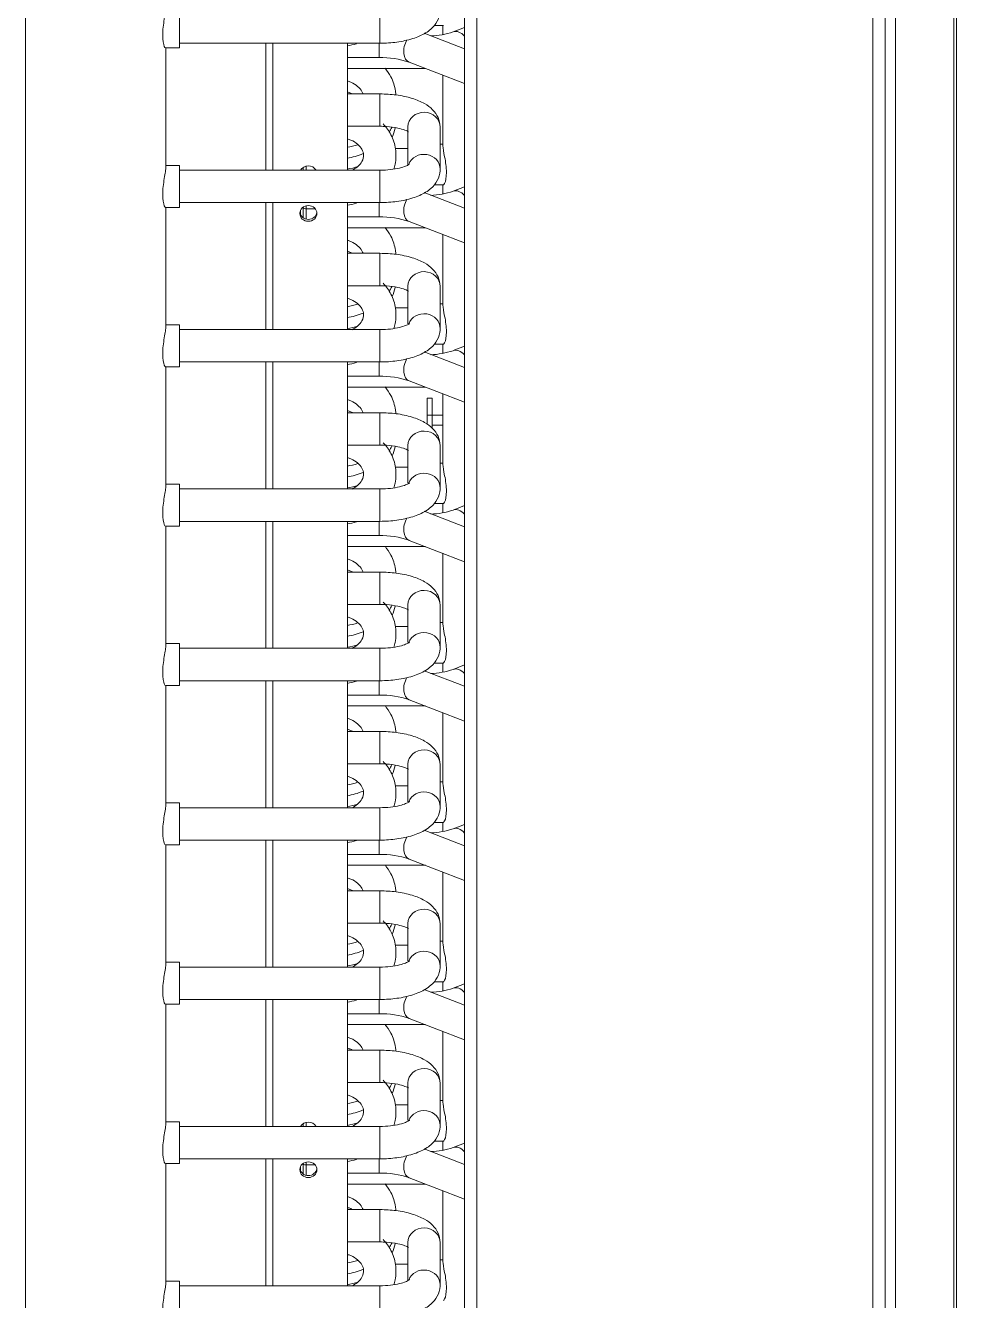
# Model space of a CAD drawing. Header units: millimetres. Extents: x 113490 to 142599, y -20467 to 115.
# Drawn here: x 120847.8 to 121121.4, y -6945 to -6570.2 of the extents above; entities that cross this region are included whole.
import ezdxf

# ---------------------------------------------------------------- set-up
doc = ezdxf.new("R2010")
doc.units = ezdxf.units.MM
doc.layers.add('DV1_0', color=7, linetype='Continuous')

msp = doc.modelspace()

# ---------------------------------------------------------------- linework, layer by layer
at = {"layer": 'DV1_0', "color": 7, "linetype": 'Continuous', "lineweight": 20}
for p, q in [((121096.85, -8325.97), (121096.85, -6152.97)), ((120980.45, -7287.37), (120980.45, -6239.37)), ((121120.64, -7234.81), (121120.64, -6459.51)), ((121103.48, -7265.15), (121103.48, -6536.34)), ((120951.94, -6575.42), (120951.94, -6565.9)), ((120920.54, -6612.75), (120920.54, -6575.42)), ((120951.73, -6575.42), (120951.73, -6579.62)), ((120951.94, -6590.32), (120951.94, -6599.84)), ((120929.41, -6612.75), (120929.41, -6611.93)), ((120930.31, -6612.75), (120930.31, -6611.52)), ((120951.94, -6622.27), (120951.94, -6612.75)), ((120920.54, -6659.6), (120920.54, -6622.27)), ((120951.73, -6622.2), (120951.73, -6626.47)), ((120928.68, -6625.87), (120928.68, -6624.48)), ((120929.41, -6623.82), (120929.41, -6623.64)), ((120929.41, -6626.71), (120929.41, -6623.82)), ((120930.31, -6624.07), (120930.31, -6623.23)), ((120930.31, -6627.12), (120930.31, -6624.07)), ((120951.94, -6637.17), (120951.94, -6646.69)), ((120951.94, -6669.12), (120951.94, -6659.6)), ((120920.54, -6706.45), (120920.54, -6669.12)), ((120951.73, -6669.05), (120951.73, -6673.32)), ((120951.94, -6684.02), (120951.94, -6693.54)), ((120967.34, -6687.71), (120970.49, -6687.71)), ((120951.94, -6715.97), (120951.94, -6706.45)), ((120920.54, -6753.29), (120920.54, -6715.97)), ((120951.73, -6715.97), (120951.73, -6720.17)), ((120951.94, -6730.86), (120951.94, -6740.38)), ((120951.94, -6762.81), (120951.94, -6753.29)), ((120920.54, -6800.14), (120920.54, -6762.81)), ((120951.73, -6762.81), (120951.73, -6767.01)), ((120951.94, -6777.71), (120951.94, -6787.23)), ((120951.94, -6809.66), (120951.94, -6800.14)), ((120920.54, -6846.99), (120920.54, -6809.66)), ((120951.73, -6809.66), (120951.73, -6813.86)), ((120951.94, -6824.56), (120951.94, -6834.08)), ((120951.94, -6856.51), (120951.94, -6846.99)), ((120920.54, -6893.84), (120920.54, -6856.51)), ((120951.73, -6856.51), (120951.73, -6860.71)), ((120951.94, -6871.41), (120951.94, -6880.93)), ((120929.41, -6893.84), (120929.41, -6893.01)), ((120930.31, -6893.84), (120930.31, -6892.61)), ((120951.94, -6903.36), (120951.94, -6893.84)), ((120920.54, -6940.69), (120920.54, -6903.36)), ((120951.73, -6903.29), (120951.73, -6907.56)), ((120928.68, -6906.96), (120928.68, -6905.57)), ((120929.41, -6904.91), (120929.41, -6904.73)), ((120929.41, -6907.8), (120929.41, -6904.91)), ((120930.31, -6905.15), (120930.31, -6904.32)), ((120930.31, -6908.21), (120930.31, -6905.15)), ((120951.94, -6918.26), (120951.94, -6927.78)), ((120951.94, -6950.21), (120951.94, -6940.69))]:
    msp.add_line(p, q, dxfattribs=at)
at = {"layer": 'DV1_0', "color": 7, "linetype": 'Continuous', "lineweight": 15}
for p, q in [((121100.45, -8325.97), (121100.45, -6152.97)), ((120976.85, -6239.37), (120976.85, -7287.37)), ((120847.81, -6394.85), (120847.81, -7155.92)), ((121121.44, -7233.65), (121121.44, -6451.75)), ((120893.07, -6564.5), (120893.07, -6576.82)), ((120976.85, -6577.07), (120964.98, -6572.48)), ((120967.94, -6570.22), (120970.66, -6570.22)), ((120970.49, -6570.22), (120970.49, -6572.86)), ((120976.85, -6570.8), (120973.49, -6572.1)), ((120888.92, -6576.82), (120893.07, -6576.82)), ((120889.07, -6611.91), (120889.07, -6576.82)), ((120893.07, -6575.42), (120951.94, -6575.42)), ((120918.44, -6612.75), (120918.44, -6575.42)), ((120942.44, -6612.75), (120942.44, -6575.42)), ((120942.44, -6579.62), (120951.73, -6579.62)), ((120960.62, -6581), (120976.85, -6587.28)), ((120942.44, -6582.83), (120965.33, -6582.83)), ((120970.49, -6584.82), (120970.49, -6605.66)), ((120951.94, -6590.32), (120942.44, -6590.32)), ((120942.44, -6599.84), (120951.94, -6599.84)), ((120960.18, -6600.11), (120960.18, -6611.04)), ((120969.7, -6612.48), (120969.7, -6600.11)), ((120960.18, -6606.34), (120956.51, -6606.34)), ((120970.49, -6605.14), (120969.7, -6605.14)), ((120893.07, -6611.35), (120889.07, -6611.35)), ((120893.07, -6611.35), (120893.07, -6623.67)), ((120951.94, -6612.75), (120893.07, -6612.75)), ((120967.94, -6617.06), (120970.66, -6617.06)), ((120970.49, -6617.06), (120970.49, -6619.7)), ((120976.85, -6617.65), (120973.49, -6618.95)), ((120893.07, -6622.27), (120951.94, -6622.27)), ((120918.44, -6659.6), (120918.44, -6622.27)), ((120942.44, -6659.6), (120942.44, -6622.27)), ((120976.85, -6623.92), (120964.98, -6619.33)), ((120888.92, -6623.67), (120893.07, -6623.67)), ((120889.07, -6658.75), (120889.07, -6623.67)), ((120929.28, -6623.74), (120929.41, -6623.82)), ((120930.31, -6624.07), (120932.93, -6624.07)), ((120942.44, -6626.47), (120951.73, -6626.47)), ((120942.44, -6629.67), (120965.33, -6629.67)), ((120960.62, -6627.85), (120976.85, -6634.13)), ((120970.49, -6631.67), (120970.49, -6635.26)), ((120951.94, -6637.17), (120942.44, -6637.17)), ((120970.49, -6635.26), (120970.49, -6652.51)), ((120942.44, -6646.69), (120951.94, -6646.69)), ((120960.18, -6646.96), (120960.18, -6657.89)), ((120969.7, -6659.33), (120969.7, -6646.96)), ((120970.49, -6651.99), (120969.7, -6651.99)), ((120960.18, -6653.19), (120956.51, -6653.19)), ((120893.07, -6658.2), (120889.07, -6658.2)), ((120893.07, -6658.2), (120893.07, -6670.52)), ((120951.94, -6659.6), (120893.07, -6659.6)), ((120976.85, -6670.77), (120964.98, -6666.18)), ((120967.94, -6663.91), (120970.66, -6663.91)), ((120970.49, -6663.91), (120970.49, -6666.55)), ((120976.85, -6664.49), (120973.49, -6665.79)), ((120888.92, -6670.52), (120893.07, -6670.52)), ((120889.07, -6705.6), (120889.07, -6670.52)), ((120893.07, -6669.12), (120951.94, -6669.12)), ((120918.44, -6706.45), (120918.44, -6669.12)), ((120942.44, -6706.45), (120942.44, -6669.12)), ((120942.44, -6673.32), (120951.73, -6673.32)), ((120960.62, -6674.7), (120976.85, -6680.98)), ((120942.44, -6676.52), (120965.33, -6676.52)), ((120970.49, -6678.52), (120970.49, -6699.36)), ((120965.84, -6679.71), (120967.34, -6679.71)), ((120965.84, -6684.71), (120965.84, -6679.71)), ((120967.34, -6679.71), (120967.34, -6684.71)), ((120951.94, -6684.02), (120942.44, -6684.02)), ((120965.84, -6684.71), (120965.84, -6687.43)), ((120967.34, -6684.71), (120965.84, -6684.71)), ((120970.49, -6684.71), (120967.34, -6684.71)), ((120967.34, -6684.71), (120967.34, -6688.57)), ((120942.44, -6693.54), (120951.94, -6693.54)), ((120960.18, -6693.8), (120960.18, -6704.74)), ((120969.7, -6706.18), (120969.7, -6693.8)), ((120960.18, -6700.04), (120956.51, -6700.04)), ((120970.49, -6698.84), (120969.7, -6698.84)), ((120893.07, -6705.05), (120889.07, -6705.05)), ((120893.07, -6717.37), (120893.07, -6705.05)), ((120951.94, -6706.45), (120893.07, -6706.45)), ((120967.94, -6710.76), (120970.66, -6710.76)), ((120970.49, -6710.76), (120970.49, -6713.4)), ((120976.85, -6711.34), (120973.49, -6712.64)), ((120893.07, -6715.97), (120951.94, -6715.97)), ((120918.44, -6753.29), (120918.44, -6715.97)), ((120942.44, -6753.29), (120942.44, -6715.97)), ((120976.85, -6717.62), (120964.98, -6713.02)), ((120888.92, -6717.37), (120893.07, -6717.37)), ((120889.07, -6752.45), (120889.07, -6717.37)), ((120942.44, -6720.17), (120951.73, -6720.17)), ((120942.44, -6723.37), (120965.33, -6723.37)), ((120960.62, -6721.55), (120976.85, -6727.82)), ((120970.49, -6725.36), (120970.49, -6746.2)), ((120951.94, -6730.86), (120942.44, -6730.86)), ((120942.44, -6740.38), (120951.94, -6740.38)), ((120960.18, -6740.65), (120960.18, -6751.59)), ((120969.7, -6753.03), (120969.7, -6740.65)), ((120970.49, -6745.69), (120969.7, -6745.69)), ((120960.18, -6746.89), (120956.51, -6746.89)), ((120893.07, -6751.89), (120889.07, -6751.89)), ((120893.07, -6764.21), (120893.07, -6751.89)), ((120951.94, -6753.29), (120893.07, -6753.29)), ((120976.85, -6764.46), (120964.98, -6759.87)), ((120967.94, -6757.61), (120970.66, -6757.61)), ((120970.49, -6757.61), (120970.49, -6760.25)), ((120976.85, -6758.19), (120973.49, -6759.49)), ((120888.92, -6764.21), (120893.07, -6764.21)), ((120889.07, -6799.3), (120889.07, -6764.21)), ((120893.07, -6762.81), (120951.94, -6762.81)), ((120918.44, -6800.14), (120918.44, -6762.81)), ((120942.44, -6800.14), (120942.44, -6762.81)), ((120942.44, -6767.02), (120951.73, -6767.02)), ((120960.62, -6768.39), (120976.85, -6774.67)), ((120942.44, -6770.22), (120965.33, -6770.22)), ((120970.49, -6772.21), (120970.49, -6793.05)), ((120951.94, -6777.71), (120942.44, -6777.71)), ((120942.44, -6787.23), (120951.94, -6787.23)), ((120960.18, -6787.5), (120960.18, -6798.44)), ((120969.7, -6799.87), (120969.7, -6787.5)), ((120960.18, -6793.73), (120956.51, -6793.73)), ((120970.49, -6792.53), (120969.7, -6792.53)), ((120893.07, -6798.74), (120889.07, -6798.74)), ((120893.07, -6798.74), (120893.07, -6811.06)), ((120951.94, -6800.14), (120893.07, -6800.14)), ((120967.94, -6804.45), (120970.66, -6804.45)), ((120970.49, -6804.45), (120970.49, -6807.09)), ((120976.85, -6805.04), (120973.49, -6806.34)), ((120893.07, -6809.66), (120951.94, -6809.66)), ((120918.44, -6846.99), (120918.44, -6809.66)), ((120942.44, -6846.99), (120942.44, -6809.66)), ((120976.85, -6811.31), (120964.98, -6806.72)), ((120888.92, -6811.06), (120893.07, -6811.06)), ((120889.07, -6846.15), (120889.07, -6811.06)), ((120942.44, -6813.86), (120951.73, -6813.86)), ((120942.44, -6817.07), (120965.33, -6817.07)), ((120960.62, -6815.24), (120976.85, -6821.52)), ((120970.49, -6819.06), (120970.49, -6839.9)), ((120951.94, -6824.56), (120942.44, -6824.56)), ((120942.44, -6834.08), (120951.94, -6834.08)), ((120960.18, -6834.35), (120960.18, -6845.28)), ((120969.7, -6846.72), (120969.7, -6834.35)), ((120970.49, -6839.38), (120969.7, -6839.38)), ((120960.18, -6840.58), (120956.51, -6840.58)), ((120893.07, -6845.59), (120889.07, -6845.59)), ((120893.07, -6845.59), (120893.07, -6857.91)), ((120951.94, -6846.99), (120893.07, -6846.99)), ((120976.85, -6858.16), (120964.98, -6853.57)), ((120967.94, -6851.3), (120970.66, -6851.3)), ((120970.49, -6851.3), (120970.49, -6853.94)), ((120976.85, -6851.89), (120973.49, -6853.18)), ((120888.92, -6857.91), (120893.07, -6857.91)), ((120889.07, -6892.99), (120889.07, -6857.91)), ((120893.07, -6856.51), (120951.94, -6856.51)), ((120918.44, -6893.84), (120918.44, -6856.51)), ((120942.44, -6893.84), (120942.44, -6856.51)), ((120942.44, -6860.71), (120951.73, -6860.71)), ((120960.62, -6862.09), (120976.85, -6868.37)), ((120942.44, -6863.91), (120965.33, -6863.91)), ((120970.49, -6865.91), (120970.49, -6886.75)), ((120951.94, -6871.41), (120942.44, -6871.41)), ((120942.44, -6880.93), (120951.94, -6880.93)), ((120960.18, -6881.2), (120960.18, -6892.13)), ((120969.7, -6893.57), (120969.7, -6881.2)), ((120960.18, -6887.43), (120956.51, -6887.43)), ((120970.49, -6886.23), (120969.7, -6886.23)), ((120893.07, -6892.44), (120889.07, -6892.44)), ((120893.07, -6892.44), (120893.07, -6904.76)), ((120951.94, -6893.84), (120893.07, -6893.84)), ((120967.94, -6898.15), (120970.66, -6898.15)), ((120970.49, -6898.15), (120970.49, -6900.79)), ((120976.85, -6898.73), (120973.49, -6900.03)), ((120893.07, -6903.36), (120951.94, -6903.36)), ((120918.44, -6940.69), (120918.44, -6903.36)), ((120942.44, -6940.69), (120942.44, -6903.36)), ((120976.85, -6905.01), (120964.98, -6900.42)), ((120888.92, -6904.76), (120893.07, -6904.76)), ((120889.07, -6939.84), (120889.07, -6904.76)), ((120929.28, -6904.83), (120929.41, -6904.91)), ((120930.31, -6905.15), (120932.93, -6905.15)), ((120942.44, -6907.56), (120951.73, -6907.56)), ((120942.44, -6910.76), (120965.33, -6910.76)), ((120960.62, -6908.94), (120976.85, -6915.21)), ((120970.49, -6912.76), (120970.49, -6933.6)), ((120951.94, -6918.26), (120942.44, -6918.26)), ((120942.44, -6927.78), (120951.94, -6927.78)), ((120960.18, -6928.04), (120960.18, -6938.98)), ((120969.7, -6940.42), (120969.7, -6928.04)), ((120970.49, -6933.08), (120969.7, -6933.08)), ((120960.18, -6934.28), (120956.51, -6934.28)), ((120893.07, -6939.29), (120889.07, -6939.29)), ((120893.07, -6939.29), (120893.07, -6951.61)), ((120951.94, -6940.69), (120893.07, -6940.69))]:
    msp.add_line(p, q, dxfattribs=at)
for centre, radius, start, end in [((120966.14, -6550.41), 22.9, 271.9511, 288.7381), ((120952.27, -6605.48), 25.86, 71.1682, 91.202), ((120966.14, -6597.26), 22.9, 271.9511, 288.7381), ((120930.31, -6622.27), 1.8, 240, 270), ((120952.27, -6652.33), 25.86, 71.1682, 91.202), ((120966.14, -6644.11), 22.9, 271.9511, 288.7381), ((120952.27, -6699.17), 25.86, 71.1682, 91.202), ((120966.14, -6690.96), 22.9, 271.9511, 288.7381), ((120952.27, -6746.02), 25.86, 71.1682, 91.202), ((120966.14, -6737.81), 22.9, 271.9511, 288.7381), ((120952.27, -6792.87), 25.86, 71.1682, 91.202), ((120966.14, -6784.65), 22.9, 271.9511, 288.7381), ((120952.27, -6839.72), 25.86, 71.1682, 91.202), ((120966.14, -6831.5), 22.9, 271.9511, 288.7381), ((120952.27, -6886.56), 25.86, 71.1682, 91.202), ((120966.14, -6878.35), 22.9, 271.9511, 288.7381), ((120930.31, -6903.35), 1.8, 240, 270), ((120952.27, -6933.41), 25.86, 71.1682, 91.202)]:
    msp.add_arc(centre, radius, start, end, dxfattribs=at)
at = {"layer": 'DV1_0', "color": 7, "linetype": 'Continuous', "lineweight": 20}
for centre, major_axis, ratio, start_param, end_param in [((120975.21, -6576.54), (-1.72, 4.44), 0.652095, 5.238853, 6.274826), ((120962.33, -6576.56), (1.72, 4.44), 0.652095, 1.336791, 3.141593), ((120964.94, -6600.11), (4.76, 0), 0.922201, 0, 3.10971), ((120964.94, -6612.48), (4.76, 0), 0.922201, 0, 2.807778), ((120964.94, -6612.48), (4.76, 0), 0.922201, 6.281795, 6.283185), ((120975.21, -6623.38), (-1.72, 4.44), 0.652095, 5.238853, 6.274826), ((120962.33, -6623.41), (1.72, 4.44), 0.652095, 1.336791, 3.141593), ((120964.94, -6646.96), (-4.76, 0), 0.922201, 3.141593, 6.251303), ((120964.94, -6659.33), (4.76, 0), 0.922201, 0, 2.807778), ((120964.94, -6659.33), (4.76, 0), 0.922201, 6.281795, 6.283185), ((120975.21, -6670.23), (-1.72, 4.44), 0.652095, 5.238853, 6.274826), ((120962.33, -6670.26), (1.72, 4.44), 0.652095, 1.336791, 3.141593), ((120964.94, -6693.8), (-4.76, 0), 0.922201, 3.141593, 6.251303), ((120964.94, -6706.18), (-4.76, 0), 0.922201, 3.140202, 5.94937), ((120975.21, -6717.08), (-1.72, 4.44), 0.652095, 5.238853, 6.274826), ((120962.33, -6717.11), (1.72, 4.44), 0.652095, 1.336791, 3.141593), ((120964.94, -6740.65), (-4.76, 0), 0.922201, 3.141593, 6.251303), ((120964.94, -6753.03), (-4.76, 0), 0.922201, 3.140202, 5.94937), ((120975.21, -6763.93), (-1.72, 4.44), 0.652095, 5.238853, 6.274826), ((120962.33, -6763.95), (1.72, 4.44), 0.652095, 1.336791, 3.141593), ((120964.94, -6787.5), (-4.76, 0), 0.922201, 3.141593, 6.251303), ((120964.94, -6799.87), (-4.76, 0), 0.922201, 3.140202, 5.94937), ((120975.21, -6810.78), (-1.72, 4.44), 0.652095, 5.238853, 6.274826), ((120962.33, -6810.8), (1.72, 4.44), 0.652095, 1.336791, 3.141593), ((120964.94, -6834.35), (-4.76, 0), 0.922201, 3.141593, 6.251303), ((120964.94, -6846.72), (-4.76, 0), 0.922201, 3.140202, 5.94937), ((120975.21, -6857.62), (-1.72, 4.44), 0.652095, 5.238853, 6.274826), ((120962.33, -6857.65), (1.72, 4.44), 0.652095, 1.336791, 3.141593), ((120964.94, -6881.2), (-4.76, 0), 0.922201, 3.141593, 6.251303), ((120964.94, -6893.57), (4.76, 0), 0.922201, 0, 2.807778), ((120964.94, -6893.57), (4.76, 0), 0.922201, 6.281795, 6.283185), ((120975.21, -6904.47), (-1.72, 4.44), 0.652095, 5.238853, 6.274826), ((120962.33, -6904.5), (1.72, 4.44), 0.652095, 1.336791, 3.141593), ((120964.94, -6928.04), (4.76, 0), 0.922201, 0, 3.10971), ((120964.94, -6940.42), (-4.76, 0), 0.922201, 3.140202, 5.94937)]:
    msp.add_ellipse(centre, major_axis=major_axis, ratio=ratio, start_param=start_param, end_param=end_param, dxfattribs=at)
at = {"layer": 'DV1_0', "color": 7, "linetype": 'Continuous', "lineweight": 15}
for centre, major_axis, start_param, end_param in [((120964.94, -6600.11), (4.76, 0), 3.10971, 3.141593), ((120930.94, -6613.75), (2.5, 0), 0.450337, 2.708967), ((120930.94, -6624.89), (2.5, 0), 3.267727, 6.157051), ((120964.94, -6646.96), (-4.76, 0), 6.251303, 6.283185), ((120964.94, -6693.8), (-4.76, 0), 6.251303, 6.283185), ((120964.94, -6740.65), (-4.76, 0), 6.251303, 6.283185), ((120964.94, -6787.5), (-4.76, 0), 6.251303, 6.283185), ((120964.94, -6834.35), (-4.76, 0), 6.251303, 6.283185), ((120964.94, -6881.2), (-4.76, 0), 6.251303, 6.283185), ((120930.94, -6894.84), (2.5, 0), 0.450337, 2.700552), ((120930.94, -6905.97), (2.5, 0), 3.267727, 6.157051), ((120964.94, -6928.04), (4.76, 0), 3.10971, 3.141593)]:
    msp.add_ellipse(centre, major_axis=major_axis, ratio=0.922201, start_param=start_param, end_param=end_param, dxfattribs=at)
for centre in [(120930.94, -6625.47), (120930.94, -6906.55)]:
    msp.add_ellipse(centre, major_axis=(2.5, 0), ratio=0.922201, dxfattribs=at)
for points, knots in [([(120888.93, -6576.82), (120888.84, -6576.82), (120888.73, -6576.67), (120888.36, -6575.76), (120888.13, -6574.54), (120888.13, -6571.56), (120888.36, -6569.82), (120888.73, -6567.59), (120888.85, -6566.9), (120889.02, -6565.76), (120889.07, -6565.3), (120889.07, -6564.98), (120889.07, -6564.98), (120889.07, -6564.98)], [0.0626912, 0.0626912, 0.0626912, 0.0626912, 0.125, 0.125, 0.25, 0.25, 0.375, 0.375, 0.4375, 0.4375, 0.5, 0.5, 0.5000642, 0.5000642, 0.5000642, 0.5000642]), ([(120951.94, -6575.42), (120952.9, -6575.41), (120955.28, -6575.35), (120959.54, -6574.76), (120963.72, -6573.44), (120966.86, -6571.58), (120969, -6569.11), (120969.67, -6566.87), (120969.7, -6565.78), (120969.7, -6565.64)], [0, 0, 0, 0, 0.101387, 0.296206, 0.497747, 0.688376, 0.837063, 0.980889, 1, 1, 1, 1]), ([(120956.68, -6590.61), (120956.65, -6590.24), (120956.46, -6588.41), (120955.56, -6585.66), (120954.14, -6583.55), (120953.48, -6582.74)], [0.5159595, 0.5159595, 0.5159595, 0.5159595, 0.5389954, 0.6295725, 0.6922925, 0.6922925, 0.6922925, 0.6922925]), ([(120942.39, -6586.49), (120942.74, -6586.6), (120943.92, -6587.03), (120945.58, -6588.07), (120946.62, -6589.36), (120946.94, -6590.09), (120947.02, -6590.34)], [0.1185798, 0.1185798, 0.1185798, 0.1185798, 0.1597878, 0.2625505, 0.3669927, 0.4214124, 0.4214124, 0.4214124, 0.4214124]), ([(120942.39, -6589.7), (120942.74, -6589.8), (120943.25, -6589.99), (120943.72, -6590.21), (120943.87, -6590.28)], [0.11857978, 0.11857978, 0.11857978, 0.11857978, 0.15978775, 0.18070503, 0.18070503, 0.18070503, 0.18070503]), ([(120969.7, -6600.11), (120969.56, -6599.02), (120969.3, -6597.19), (120967.48, -6594.78), (120964.97, -6592.95), (120961.46, -6591.49), (120956.85, -6590.51), (120953.7, -6590.38), (120951.94, -6590.32)], [0, 0, 0, 0, 0.140236, 0.276901, 0.426209, 0.609858, 0.812983, 1, 1, 1, 1]), ([(120951.94, -6599.84), (120952.66, -6599.85), (120954.39, -6599.89), (120957.15, -6600.28), (120959.33, -6600.91), (120960.16, -6601.31), (120960.39, -6601.45)], [0, 0, 0, 0, 0.110607, 0.3123185, 0.4783978, 0.6079175, 0.6079175, 0.6079175, 0.6079175]), ([(120956.03, -6612.49), (120956.2, -6612), (120956.72, -6610.04), (120956.82, -6606.52), (120955.48, -6602.41), (120953.83, -6600.11), (120952.94, -6599.14)], [0.414145, 0.414145, 0.414145, 0.414145, 0.4459674, 0.5389954, 0.6295725, 0.7087265, 0.7087265, 0.7087265, 0.7087265]), ([(120942.39, -6603.51), (120942.74, -6603.62), (120943.92, -6604.05), (120945.58, -6605.09), (120946.87, -6606.69), (120947.32, -6608.33), (120946.99, -6609.96), (120945.62, -6611.66), (120944.34, -6612.48), (120943.7, -6612.78)], [0.1185798, 0.1185798, 0.1185798, 0.1185798, 0.1597878, 0.2625505, 0.3669927, 0.4836914, 0.6319137, 0.7415815, 0.8270344, 0.8270344, 0.8270344, 0.8270344]), ([(120954.66, -6601.59), (120954.67, -6601.58), (120954.96, -6601.11), (120955.21, -6600.63), (120955.44, -6600.16)], [0.34824491, 0.34824491, 0.34824491, 0.34824491, 0.34948308, 0.38137657, 0.38137657, 0.38137657, 0.38137657]), ([(120955.59, -6603.03), (120955.96, -6602.18), (120956.26, -6601.25), (120956.45, -6600.3), (120956.46, -6600.26)], [0.38886036, 0.38886036, 0.38886036, 0.38886036, 0.44596741, 0.44872652, 0.44872652, 0.44872652, 0.44872652]), ([(120970.49, -6605.61), (120970.49, -6606.21), (120970.73, -6607.42), (120971.28, -6610.28), (120971.54, -6611.94), (120971.54, -6613.41)], [0.75, 0.75, 0.75, 0.75, 0.875, 0.875, 1, 1, 1, 1]), ([(120960.7, -6610.93), (120960.71, -6610.92), (120960.52, -6611.09), (120959.55, -6611.59), (120957.75, -6612.16), (120955.05, -6612.65), (120953.1, -6612.72), (120951.94, -6612.75)], [0.2747221, 0.2747221, 0.2747221, 0.2747221, 0.3827161, 0.5031522, 0.6482988, 0.8218399, 1, 1, 1, 1]), ([(120888.93, -6623.67), (120888.84, -6623.67), (120888.73, -6623.51), (120888.36, -6622.61), (120888.13, -6621.39), (120888.13, -6618.41), (120888.36, -6616.67), (120888.73, -6614.43), (120888.85, -6613.75), (120889.02, -6612.61), (120889.07, -6612.14), (120889.07, -6611.83), (120889.07, -6611.83), (120889.07, -6611.83)], [0.0626912, 0.0626912, 0.0626912, 0.0626912, 0.125, 0.125, 0.25, 0.25, 0.375, 0.375, 0.4375, 0.4375, 0.5, 0.5, 0.5000642, 0.5000642, 0.5000642, 0.5000642]), ([(120951.94, -6622.27), (120952.9, -6622.25), (120955.28, -6622.2), (120959.54, -6621.6), (120963.72, -6620.29), (120966.86, -6618.42), (120969, -6615.96), (120969.67, -6613.72), (120969.7, -6612.63), (120969.7, -6612.48)], [0, 0, 0, 0, 0.101387, 0.296206, 0.497747, 0.688376, 0.837063, 0.980889, 1, 1, 1, 1]), ([(120971.54, -6613.41), (120971.54, -6614.87), (120971.28, -6616.04), (120970.87, -6616.91), (120970.74, -6617.06), (120970.65, -6617.06)], [0, 0, 0, 0, 0.125, 0.125, 0.1870962, 0.1870962, 0.1870962, 0.1870962]), ([(120956.68, -6637.45), (120956.65, -6637.08), (120956.46, -6635.26), (120955.56, -6632.5), (120954.14, -6630.39), (120953.48, -6629.59)], [0.5159595, 0.5159595, 0.5159595, 0.5159595, 0.5389954, 0.6295725, 0.6922925, 0.6922925, 0.6922925, 0.6922925]), ([(120942.49, -6633.37), (120942.81, -6633.47), (120943.95, -6633.9), (120945.58, -6634.92), (120946.62, -6636.21), (120946.94, -6636.94), (120947.02, -6637.18)], [0.1225192, 0.1225192, 0.1225192, 0.1225192, 0.1597878, 0.2625505, 0.3669927, 0.4214124, 0.4214124, 0.4214124, 0.4214124]), ([(120942.49, -6636.57), (120942.81, -6636.67), (120943.28, -6636.85), (120943.72, -6637.06), (120943.87, -6637.13)], [0.12251919, 0.12251919, 0.12251919, 0.12251919, 0.15978775, 0.18070503, 0.18070503, 0.18070503, 0.18070503]), ([(120969.7, -6646.96), (120969.56, -6645.87), (120969.3, -6644.04), (120967.48, -6641.63), (120964.97, -6639.8), (120961.46, -6638.34), (120956.85, -6637.36), (120953.7, -6637.22), (120951.94, -6637.17)], [0, 0, 0, 0, 0.140236, 0.276901, 0.426209, 0.609858, 0.812983, 1, 1, 1, 1]), ([(120951.94, -6646.69), (120952.66, -6646.7), (120954.39, -6646.74), (120957.15, -6647.12), (120959.33, -6647.76), (120960.16, -6648.16), (120960.39, -6648.3)], [0, 0, 0, 0, 0.110607, 0.3123185, 0.4783978, 0.6079175, 0.6079175, 0.6079175, 0.6079175]), ([(120956.03, -6659.34), (120956.2, -6658.85), (120956.72, -6656.89), (120956.82, -6653.36), (120955.48, -6649.26), (120953.83, -6646.96), (120952.94, -6645.99)], [0.414145, 0.414145, 0.414145, 0.414145, 0.4459674, 0.5389954, 0.6295725, 0.7087265, 0.7087265, 0.7087265, 0.7087265]), ([(120954.66, -6648.44), (120954.67, -6648.42), (120954.96, -6647.96), (120955.21, -6647.48), (120955.44, -6647.01)], [0.34824491, 0.34824491, 0.34824491, 0.34824491, 0.34948308, 0.38137657, 0.38137657, 0.38137657, 0.38137657]), ([(120955.59, -6649.88), (120955.96, -6649.03), (120956.26, -6648.1), (120956.45, -6647.15), (120956.46, -6647.1)], [0.38886036, 0.38886036, 0.38886036, 0.38886036, 0.44596741, 0.44872652, 0.44872652, 0.44872652, 0.44872652]), ([(120942.39, -6650.36), (120942.74, -6650.46), (120943.92, -6650.9), (120945.58, -6651.93), (120946.87, -6653.53), (120947.32, -6655.17), (120946.99, -6656.8), (120945.62, -6658.51), (120944.34, -6659.32), (120943.7, -6659.63)], [0.1185798, 0.1185798, 0.1185798, 0.1185798, 0.1597878, 0.2625505, 0.3669927, 0.4836914, 0.6319137, 0.7415815, 0.8270344, 0.8270344, 0.8270344, 0.8270344]), ([(120970.49, -6652.45), (120970.49, -6653.06), (120970.73, -6654.26), (120971.28, -6657.12), (120971.54, -6658.79), (120971.54, -6660.26)], [0.75, 0.75, 0.75, 0.75, 0.875, 0.875, 1, 1, 1, 1]), ([(120888.93, -6670.51), (120888.84, -6670.51), (120888.73, -6670.36), (120888.36, -6669.45), (120888.13, -6668.24), (120888.13, -6665.25), (120888.36, -6663.51), (120888.73, -6661.28), (120888.85, -6660.6), (120889.02, -6659.46), (120889.07, -6658.99), (120889.07, -6658.68), (120889.07, -6658.68), (120889.07, -6658.68)], [0.0626912, 0.0626912, 0.0626912, 0.0626912, 0.125, 0.125, 0.25, 0.25, 0.375, 0.375, 0.4375, 0.4375, 0.5, 0.5, 0.5000642, 0.5000642, 0.5000642, 0.5000642]), ([(120960.7, -6657.77), (120960.71, -6657.77), (120960.52, -6657.94), (120959.55, -6658.43), (120957.75, -6659.01), (120955.05, -6659.5), (120953.1, -6659.57), (120951.94, -6659.6)], [0.2747221, 0.2747221, 0.2747221, 0.2747221, 0.3827161, 0.5031522, 0.6482988, 0.8218399, 1, 1, 1, 1]), ([(120951.94, -6669.12), (120952.9, -6669.1), (120955.28, -6669.05), (120959.54, -6668.45), (120963.72, -6667.14), (120966.86, -6665.27), (120969, -6662.81), (120969.67, -6660.57), (120969.7, -6659.48), (120969.7, -6659.33)], [0, 0, 0, 0, 0.101387, 0.296206, 0.497747, 0.688376, 0.837063, 0.980889, 1, 1, 1, 1]), ([(120971.54, -6660.26), (120971.54, -6661.72), (120971.28, -6662.88), (120970.87, -6663.76), (120970.74, -6663.9), (120970.65, -6663.9)], [0, 0, 0, 0, 0.125, 0.125, 0.1870962, 0.1870962, 0.1870962, 0.1870962]), ([(120956.68, -6684.3), (120956.65, -6683.93), (120956.46, -6682.1), (120955.56, -6679.35), (120954.14, -6677.24), (120953.48, -6676.44)], [0.5159595, 0.5159595, 0.5159595, 0.5159595, 0.5389954, 0.6295725, 0.6922925, 0.6922925, 0.6922925, 0.6922925]), ([(120942.39, -6680.19), (120942.74, -6680.3), (120943.92, -6680.73), (120945.58, -6681.77), (120946.62, -6683.06), (120946.94, -6683.79), (120947.02, -6684.03)], [0.1185798, 0.1185798, 0.1185798, 0.1185798, 0.1597878, 0.2625505, 0.3669927, 0.4214124, 0.4214124, 0.4214124, 0.4214124]), ([(120942.39, -6683.39), (120942.74, -6683.5), (120943.25, -6683.69), (120943.72, -6683.9), (120943.87, -6683.98)], [0.11857978, 0.11857978, 0.11857978, 0.11857978, 0.15978775, 0.18070503, 0.18070503, 0.18070503, 0.18070503]), ([(120969.7, -6693.8), (120969.56, -6692.72), (120969.3, -6690.89), (120967.48, -6688.47), (120964.97, -6686.65), (120961.46, -6685.19), (120956.85, -6684.2), (120953.7, -6684.07), (120951.94, -6684.02)], [0, 0, 0, 0, 0.140236, 0.276901, 0.426209, 0.609858, 0.812983, 1, 1, 1, 1]), ([(120951.94, -6693.54), (120952.66, -6693.55), (120954.39, -6693.59), (120957.15, -6693.97), (120959.33, -6694.61), (120960.16, -6695.01), (120960.39, -6695.15)], [0, 0, 0, 0, 0.110607, 0.3123185, 0.4783978, 0.6079175, 0.6079175, 0.6079175, 0.6079175]), ([(120956.03, -6706.19), (120956.2, -6705.7), (120956.72, -6703.74), (120956.82, -6700.21), (120955.48, -6696.11), (120953.83, -6693.81), (120952.94, -6692.84)], [0.414145, 0.414145, 0.414145, 0.414145, 0.4459674, 0.5389954, 0.6295725, 0.7087265, 0.7087265, 0.7087265, 0.7087265]), ([(120942.39, -6697.2), (120942.74, -6697.31), (120943.92, -6697.74), (120945.58, -6698.78), (120946.87, -6700.38), (120947.32, -6702.02), (120946.99, -6703.65), (120945.62, -6705.35), (120944.34, -6706.17), (120943.7, -6706.47)], [0.1185798, 0.1185798, 0.1185798, 0.1185798, 0.1597878, 0.2625505, 0.3669927, 0.4836914, 0.6319137, 0.7415815, 0.8270344, 0.8270344, 0.8270344, 0.8270344]), ([(120954.66, -6695.29), (120954.67, -6695.27), (120954.96, -6694.81), (120955.21, -6694.33), (120955.44, -6693.86)], [0.34824491, 0.34824491, 0.34824491, 0.34824491, 0.34948308, 0.38137657, 0.38137657, 0.38137657, 0.38137657]), ([(120955.59, -6696.73), (120955.96, -6695.88), (120956.26, -6694.95), (120956.45, -6694), (120956.46, -6693.95)], [0.38886036, 0.38886036, 0.38886036, 0.38886036, 0.44596741, 0.44872652, 0.44872652, 0.44872652, 0.44872652]), ([(120970.49, -6699.3), (120970.49, -6699.91), (120970.73, -6701.11), (120971.28, -6703.97), (120971.54, -6705.64), (120971.54, -6707.1)], [0.75, 0.75, 0.75, 0.75, 0.875, 0.875, 1, 1, 1, 1]), ([(120960.7, -6704.62), (120960.71, -6704.62), (120960.52, -6704.79), (120959.55, -6705.28), (120957.75, -6705.86), (120955.05, -6706.34), (120953.1, -6706.41), (120951.94, -6706.45)], [0.2747221, 0.2747221, 0.2747221, 0.2747221, 0.3827161, 0.5031522, 0.6482988, 0.8218399, 1, 1, 1, 1]), ([(120889.07, -6705.53), (120889.07, -6705.84), (120889.02, -6706.3), (120888.85, -6707.44), (120888.73, -6708.13), (120888.36, -6710.36), (120888.13, -6712.09), (120888.13, -6715.08), (120888.36, -6716.3), (120888.73, -6717.21), (120888.84, -6717.36), (120888.93, -6717.36)], [0.5000642, 0.5000642, 0.5000642, 0.5000642, 0.5625, 0.5625, 0.625, 0.625, 0.75, 0.75, 0.875, 0.875, 0.9373302, 0.9373302, 0.9373302, 0.9373302]), ([(120951.94, -6715.97), (120952.9, -6715.95), (120955.28, -6715.89), (120959.54, -6715.3), (120963.72, -6713.99), (120966.86, -6712.12), (120969, -6709.66), (120969.67, -6707.42), (120969.7, -6706.33), (120969.7, -6706.18)], [0, 0, 0, 0, 0.101387, 0.296206, 0.497747, 0.688376, 0.837063, 0.980889, 1, 1, 1, 1]), ([(120971.54, -6707.1), (120971.54, -6708.57), (120971.28, -6709.73), (120970.87, -6710.6), (120970.74, -6710.75), (120970.65, -6710.75)], [0, 0, 0, 0, 0.125, 0.125, 0.1870962, 0.1870962, 0.1870962, 0.1870962]), ([(120956.68, -6731.15), (120956.65, -6730.78), (120956.46, -6728.95), (120955.56, -6726.2), (120954.14, -6724.09), (120953.48, -6723.29)], [0.5159595, 0.5159595, 0.5159595, 0.5159595, 0.5389954, 0.6295725, 0.6922925, 0.6922925, 0.6922925, 0.6922925]), ([(120942.39, -6727.04), (120942.74, -6727.14), (120943.92, -6727.58), (120945.58, -6728.61), (120946.62, -6729.91), (120946.94, -6730.63), (120947.02, -6730.88)], [0.1185798, 0.1185798, 0.1185798, 0.1185798, 0.1597878, 0.2625505, 0.3669927, 0.4214124, 0.4214124, 0.4214124, 0.4214124]), ([(120942.39, -6730.24), (120942.74, -6730.35), (120943.25, -6730.53), (120943.72, -6730.75), (120943.87, -6730.83)], [0.11857978, 0.11857978, 0.11857978, 0.11857978, 0.15978775, 0.18070503, 0.18070503, 0.18070503, 0.18070503]), ([(120969.7, -6740.65), (120969.56, -6739.56), (120969.3, -6737.73), (120967.48, -6735.32), (120964.97, -6733.49), (120961.46, -6732.04), (120956.85, -6731.05), (120953.7, -6730.92), (120951.94, -6730.86)], [0, 0, 0, 0, 0.140236, 0.276901, 0.426209, 0.609858, 0.812983, 1, 1, 1, 1]), ([(120951.94, -6740.38), (120952.66, -6740.4), (120954.39, -6740.44), (120957.15, -6740.82), (120959.33, -6741.46), (120960.16, -6741.86), (120960.39, -6741.99)], [0, 0, 0, 0, 0.110607, 0.3123185, 0.4783978, 0.6079175, 0.6079175, 0.6079175, 0.6079175]), ([(120956.03, -6753.03), (120956.2, -6752.54), (120956.72, -6750.59), (120956.82, -6747.06), (120955.48, -6742.96), (120953.83, -6740.65), (120952.94, -6739.69)], [0.414145, 0.414145, 0.414145, 0.414145, 0.4459674, 0.5389954, 0.6295725, 0.7087265, 0.7087265, 0.7087265, 0.7087265]), ([(120954.66, -6742.14), (120954.67, -6742.12), (120954.96, -6741.66), (120955.21, -6741.18), (120955.44, -6740.71)], [0.34824491, 0.34824491, 0.34824491, 0.34824491, 0.34948308, 0.38137657, 0.38137657, 0.38137657, 0.38137657]), ([(120955.59, -6743.58), (120955.96, -6742.72), (120956.26, -6741.79), (120956.45, -6740.84), (120956.46, -6740.8)], [0.38886036, 0.38886036, 0.38886036, 0.38886036, 0.44596741, 0.44872652, 0.44872652, 0.44872652, 0.44872652]), ([(120942.39, -6744.05), (120942.74, -6744.16), (120943.92, -6744.59), (120945.58, -6745.63), (120946.87, -6747.23), (120947.32, -6748.87), (120946.99, -6750.5), (120945.62, -6752.2), (120944.34, -6753.02), (120943.7, -6753.32)], [0.1185798, 0.1185798, 0.1185798, 0.1185798, 0.1597878, 0.2625505, 0.3669927, 0.4836914, 0.6319137, 0.7415815, 0.8270344, 0.8270344, 0.8270344, 0.8270344]), ([(120970.49, -6746.15), (120970.49, -6746.76), (120970.73, -6747.96), (120971.28, -6750.82), (120971.54, -6752.49), (120971.54, -6753.95)], [0.75, 0.75, 0.75, 0.75, 0.875, 0.875, 1, 1, 1, 1]), ([(120889.07, -6752.37), (120889.07, -6752.68), (120889.02, -6753.15), (120888.85, -6754.29), (120888.73, -6754.98), (120888.36, -6757.21), (120888.13, -6758.94), (120888.13, -6761.93), (120888.36, -6763.15), (120888.73, -6764.06), (120888.84, -6764.21), (120888.93, -6764.21)], [0.5000642, 0.5000642, 0.5000642, 0.5000642, 0.5625, 0.5625, 0.625, 0.625, 0.75, 0.75, 0.875, 0.875, 0.9373302, 0.9373302, 0.9373302, 0.9373302]), ([(120960.7, -6751.47), (120960.71, -6751.47), (120960.52, -6751.64), (120959.55, -6752.13), (120957.75, -6752.71), (120955.05, -6753.19), (120953.1, -6753.26), (120951.94, -6753.29)], [0.2747221, 0.2747221, 0.2747221, 0.2747221, 0.3827161, 0.5031522, 0.6482988, 0.8218399, 1, 1, 1, 1]), ([(120951.94, -6762.81), (120952.9, -6762.8), (120955.28, -6762.74), (120959.54, -6762.15), (120963.72, -6760.84), (120966.86, -6758.97), (120969, -6756.51), (120969.67, -6754.26), (120969.7, -6753.18), (120969.7, -6753.03)], [0, 0, 0, 0, 0.101387, 0.296206, 0.497747, 0.688376, 0.837063, 0.980889, 1, 1, 1, 1]), ([(120971.54, -6753.95), (120971.54, -6755.42), (120971.28, -6756.58), (120970.87, -6757.45), (120970.74, -6757.6), (120970.65, -6757.6)], [0, 0, 0, 0, 0.125, 0.125, 0.1870962, 0.1870962, 0.1870962, 0.1870962]), ([(120956.68, -6778), (120956.65, -6777.63), (120956.46, -6775.8), (120955.56, -6773.05), (120954.14, -6770.94), (120953.48, -6770.14)], [0.5159595, 0.5159595, 0.5159595, 0.5159595, 0.5389954, 0.6295725, 0.6922925, 0.6922925, 0.6922925, 0.6922925]), ([(120942.39, -6773.88), (120942.74, -6773.99), (120943.92, -6774.42), (120945.58, -6775.46), (120946.62, -6776.75), (120946.94, -6777.48), (120947.02, -6777.73)], [0.1185798, 0.1185798, 0.1185798, 0.1185798, 0.1597878, 0.2625505, 0.3669927, 0.4214124, 0.4214124, 0.4214124, 0.4214124]), ([(120942.39, -6777.09), (120942.74, -6777.19), (120943.25, -6777.38), (120943.72, -6777.6), (120943.87, -6777.68)], [0.11857978, 0.11857978, 0.11857978, 0.11857978, 0.15978775, 0.18070503, 0.18070503, 0.18070503, 0.18070503]), ([(120969.7, -6787.5), (120969.56, -6786.41), (120969.3, -6784.58), (120967.48, -6782.17), (120964.97, -6780.34), (120961.46, -6778.88), (120956.85, -6777.9), (120953.7, -6777.77), (120951.94, -6777.71)], [0, 0, 0, 0, 0.140236, 0.276901, 0.426209, 0.609858, 0.812983, 1, 1, 1, 1]), ([(120951.94, -6787.23), (120952.66, -6787.25), (120954.39, -6787.28), (120957.15, -6787.67), (120959.33, -6788.3), (120960.16, -6788.7), (120960.39, -6788.84)], [0, 0, 0, 0, 0.110607, 0.3123185, 0.4783978, 0.6079175, 0.6079175, 0.6079175, 0.6079175]), ([(120956.03, -6799.88), (120956.2, -6799.39), (120956.72, -6797.43), (120956.82, -6793.91), (120955.48, -6789.81), (120953.83, -6787.5), (120952.94, -6786.54)], [0.414145, 0.414145, 0.414145, 0.414145, 0.4459674, 0.5389954, 0.6295725, 0.7087265, 0.7087265, 0.7087265, 0.7087265]), ([(120942.39, -6790.9), (120942.74, -6791.01), (120943.92, -6791.44), (120945.58, -6792.48), (120946.87, -6794.08), (120947.32, -6795.72), (120946.99, -6797.35), (120945.62, -6799.05), (120944.34, -6799.87), (120943.7, -6800.17)], [0.1185798, 0.1185798, 0.1185798, 0.1185798, 0.1597878, 0.2625505, 0.3669927, 0.4836914, 0.6319137, 0.7415815, 0.8270344, 0.8270344, 0.8270344, 0.8270344]), ([(120954.66, -6788.98), (120954.67, -6788.97), (120954.96, -6788.5), (120955.21, -6788.03), (120955.44, -6787.55)], [0.34824491, 0.34824491, 0.34824491, 0.34824491, 0.34948308, 0.38137657, 0.38137657, 0.38137657, 0.38137657]), ([(120955.59, -6790.42), (120955.96, -6789.57), (120956.26, -6788.64), (120956.45, -6787.69), (120956.46, -6787.65)], [0.38886036, 0.38886036, 0.38886036, 0.38886036, 0.44596741, 0.44872652, 0.44872652, 0.44872652, 0.44872652]), ([(120970.49, -6793), (120970.49, -6793.61), (120970.73, -6794.81), (120971.28, -6797.67), (120971.54, -6799.33), (120971.54, -6800.8)], [0.75, 0.75, 0.75, 0.75, 0.875, 0.875, 1, 1, 1, 1]), ([(120960.7, -6798.32), (120960.71, -6798.31), (120960.52, -6798.48), (120959.55, -6798.98), (120957.75, -6799.56), (120955.05, -6800.04), (120953.1, -6800.11), (120951.94, -6800.14)], [0.2747221, 0.2747221, 0.2747221, 0.2747221, 0.3827161, 0.5031522, 0.6482988, 0.8218399, 1, 1, 1, 1]), ([(120888.93, -6811.06), (120888.84, -6811.06), (120888.73, -6810.9), (120888.36, -6810), (120888.13, -6808.78), (120888.13, -6805.8), (120888.36, -6804.06), (120888.73, -6801.83), (120888.85, -6801.14), (120889.02, -6800), (120889.07, -6799.53), (120889.07, -6799.22), (120889.07, -6799.22), (120889.07, -6799.22)], [0.0626912, 0.0626912, 0.0626912, 0.0626912, 0.125, 0.125, 0.25, 0.25, 0.375, 0.375, 0.4375, 0.4375, 0.5, 0.5, 0.5000642, 0.5000642, 0.5000642, 0.5000642]), ([(120951.94, -6809.66), (120952.9, -6809.65), (120955.28, -6809.59), (120959.54, -6808.99), (120963.72, -6807.68), (120966.86, -6805.82), (120969, -6803.35), (120969.67, -6801.11), (120969.7, -6800.02), (120969.7, -6799.87)], [0, 0, 0, 0, 0.101387, 0.296206, 0.497747, 0.688376, 0.837063, 0.980889, 1, 1, 1, 1]), ([(120971.54, -6800.8), (120971.54, -6802.26), (120971.28, -6803.43), (120970.87, -6804.3), (120970.74, -6804.45), (120970.65, -6804.45)], [0, 0, 0, 0, 0.125, 0.125, 0.1870962, 0.1870962, 0.1870962, 0.1870962]), ([(120956.68, -6824.85), (120956.65, -6824.47), (120956.46, -6822.65), (120955.56, -6819.89), (120954.14, -6817.78), (120953.48, -6816.98)], [0.5159595, 0.5159595, 0.5159595, 0.5159595, 0.5389954, 0.6295725, 0.6922925, 0.6922925, 0.6922925, 0.6922925]), ([(120942.39, -6820.73), (120942.74, -6820.84), (120943.92, -6821.27), (120945.58, -6822.31), (120946.62, -6823.6), (120946.94, -6824.33), (120947.02, -6824.58)], [0.1185798, 0.1185798, 0.1185798, 0.1185798, 0.1597878, 0.2625505, 0.3669927, 0.4214124, 0.4214124, 0.4214124, 0.4214124]), ([(120942.39, -6823.93), (120942.74, -6824.04), (120943.25, -6824.23), (120943.72, -6824.45), (120943.87, -6824.52)], [0.11857978, 0.11857978, 0.11857978, 0.11857978, 0.15978775, 0.18070503, 0.18070503, 0.18070503, 0.18070503]), ([(120969.7, -6834.35), (120969.56, -6833.26), (120969.3, -6831.43), (120967.48, -6829.02), (120964.97, -6827.19), (120961.46, -6825.73), (120956.85, -6824.75), (120953.7, -6824.62), (120951.94, -6824.56)], [0, 0, 0, 0, 0.140236, 0.276901, 0.426209, 0.609858, 0.812983, 1, 1, 1, 1]), ([(120951.94, -6834.08), (120952.66, -6834.09), (120954.39, -6834.13), (120957.15, -6834.51), (120959.33, -6835.15), (120960.16, -6835.55), (120960.39, -6835.69)], [0, 0, 0, 0, 0.110607, 0.3123185, 0.4783978, 0.6079175, 0.6079175, 0.6079175, 0.6079175]), ([(120956.03, -6846.73), (120956.2, -6846.24), (120956.72, -6844.28), (120956.82, -6840.75), (120955.48, -6836.65), (120953.83, -6834.35), (120952.94, -6833.38)], [0.414145, 0.414145, 0.414145, 0.414145, 0.4459674, 0.5389954, 0.6295725, 0.7087265, 0.7087265, 0.7087265, 0.7087265]), ([(120954.66, -6835.83), (120954.67, -6835.81), (120954.96, -6835.35), (120955.21, -6834.87), (120955.44, -6834.4)], [0.34824491, 0.34824491, 0.34824491, 0.34824491, 0.34948308, 0.38137657, 0.38137657, 0.38137657, 0.38137657]), ([(120955.59, -6837.27), (120955.96, -6836.42), (120956.26, -6835.49), (120956.45, -6834.54), (120956.46, -6834.5)], [0.38886036, 0.38886036, 0.38886036, 0.38886036, 0.44596741, 0.44872652, 0.44872652, 0.44872652, 0.44872652]), ([(120942.39, -6837.75), (120942.74, -6837.85), (120943.92, -6838.29), (120945.58, -6839.32), (120946.87, -6840.92), (120947.32, -6842.57), (120946.99, -6844.2), (120945.62, -6845.9), (120944.34, -6846.71), (120943.7, -6847.02)], [0.1185798, 0.1185798, 0.1185798, 0.1185798, 0.1597878, 0.2625505, 0.3669927, 0.4836914, 0.6319137, 0.7415815, 0.8270344, 0.8270344, 0.8270344, 0.8270344]), ([(120970.49, -6839.85), (120970.49, -6840.45), (120970.73, -6841.66), (120971.28, -6844.52), (120971.54, -6846.18), (120971.54, -6847.65)], [0.75, 0.75, 0.75, 0.75, 0.875, 0.875, 1, 1, 1, 1]), ([(120888.93, -6857.9), (120888.84, -6857.91), (120888.73, -6857.75), (120888.36, -6856.85), (120888.13, -6855.63), (120888.13, -6852.64), (120888.36, -6850.91), (120888.73, -6848.67), (120888.85, -6847.99), (120889.02, -6846.85), (120889.07, -6846.38), (120889.07, -6846.07), (120889.07, -6846.07), (120889.07, -6846.07)], [0.0626912, 0.0626912, 0.0626912, 0.0626912, 0.125, 0.125, 0.25, 0.25, 0.375, 0.375, 0.4375, 0.4375, 0.5, 0.5, 0.5000642, 0.5000642, 0.5000642, 0.5000642]), ([(120960.7, -6845.17), (120960.71, -6845.16), (120960.52, -6845.33), (120959.55, -6845.82), (120957.75, -6846.4), (120955.05, -6846.89), (120953.1, -6846.96), (120951.94, -6846.99)], [0.2747221, 0.2747221, 0.2747221, 0.2747221, 0.3827161, 0.5031522, 0.6482988, 0.8218399, 1, 1, 1, 1]), ([(120951.94, -6856.51), (120952.9, -6856.49), (120955.28, -6856.44), (120959.54, -6855.84), (120963.72, -6854.53), (120966.86, -6852.66), (120969, -6850.2), (120969.67, -6847.96), (120969.7, -6846.87), (120969.7, -6846.72)], [0, 0, 0, 0, 0.101387, 0.296206, 0.497747, 0.688376, 0.837063, 0.980889, 1, 1, 1, 1]), ([(120971.54, -6847.65), (120971.54, -6849.11), (120971.28, -6850.27), (120970.87, -6851.15), (120970.74, -6851.3), (120970.65, -6851.3)], [0, 0, 0, 0, 0.125, 0.125, 0.1870962, 0.1870962, 0.1870962, 0.1870962]), ([(120956.68, -6871.69), (120956.65, -6871.32), (120956.46, -6869.49), (120955.56, -6866.74), (120954.14, -6864.63), (120953.48, -6863.83)], [0.5159595, 0.5159595, 0.5159595, 0.5159595, 0.5389954, 0.6295725, 0.6922925, 0.6922925, 0.6922925, 0.6922925]), ([(120942.39, -6867.58), (120942.74, -6867.69), (120943.92, -6868.12), (120945.58, -6869.16), (120946.62, -6870.45), (120946.94, -6871.18), (120947.02, -6871.42)], [0.1185798, 0.1185798, 0.1185798, 0.1185798, 0.1597878, 0.2625505, 0.3669927, 0.4214124, 0.4214124, 0.4214124, 0.4214124]), ([(120942.49, -6870.81), (120942.81, -6870.91), (120943.28, -6871.09), (120943.72, -6871.29), (120943.87, -6871.37)], [0.12251919, 0.12251919, 0.12251919, 0.12251919, 0.15978775, 0.18070503, 0.18070503, 0.18070503, 0.18070503]), ([(120969.7, -6881.2), (120969.56, -6880.11), (120969.3, -6878.28), (120967.48, -6875.86), (120964.97, -6874.04), (120961.46, -6872.58), (120956.85, -6871.59), (120953.7, -6871.46), (120951.94, -6871.41)], [0, 0, 0, 0, 0.140236, 0.276901, 0.426209, 0.609858, 0.812983, 1, 1, 1, 1]), ([(120951.94, -6880.93), (120952.66, -6880.94), (120954.39, -6880.98), (120957.15, -6881.36), (120959.33, -6882), (120960.16, -6882.4), (120960.39, -6882.54)], [0, 0, 0, 0, 0.110607, 0.3123185, 0.4783978, 0.6079175, 0.6079175, 0.6079175, 0.6079175]), ([(120956.03, -6893.58), (120956.2, -6893.09), (120956.72, -6891.13), (120956.82, -6887.6), (120955.48, -6883.5), (120953.83, -6881.2), (120952.94, -6880.23)], [0.414145, 0.414145, 0.414145, 0.414145, 0.4459674, 0.5389954, 0.6295725, 0.7087265, 0.7087265, 0.7087265, 0.7087265]), ([(120942.39, -6884.6), (120942.74, -6884.7), (120943.92, -6885.14), (120945.58, -6886.17), (120946.87, -6887.77), (120947.32, -6889.41), (120946.99, -6891.04), (120945.62, -6892.75), (120944.34, -6893.56), (120943.7, -6893.87)], [0.1185798, 0.1185798, 0.1185798, 0.1185798, 0.1597878, 0.2625505, 0.3669927, 0.4836914, 0.6319137, 0.7415815, 0.8270344, 0.8270344, 0.8270344, 0.8270344]), ([(120954.66, -6882.68), (120954.67, -6882.66), (120954.96, -6882.2), (120955.21, -6881.72), (120955.44, -6881.25)], [0.34824491, 0.34824491, 0.34824491, 0.34824491, 0.34948308, 0.38137657, 0.38137657, 0.38137657, 0.38137657]), ([(120955.59, -6884.12), (120955.96, -6883.27), (120956.26, -6882.34), (120956.45, -6881.39), (120956.46, -6881.34)], [0.38886036, 0.38886036, 0.38886036, 0.38886036, 0.44596741, 0.44872652, 0.44872652, 0.44872652, 0.44872652]), ([(120970.49, -6886.69), (120970.49, -6887.3), (120970.73, -6888.5), (120971.28, -6891.36), (120971.54, -6893.03), (120971.54, -6894.49)], [0.75, 0.75, 0.75, 0.75, 0.875, 0.875, 1, 1, 1, 1]), ([(120960.7, -6892.01), (120960.71, -6892.01), (120960.52, -6892.18), (120959.55, -6892.67), (120957.75, -6893.25), (120955.05, -6893.74), (120953.1, -6893.8), (120951.94, -6893.84)], [0.2747221, 0.2747221, 0.2747221, 0.2747221, 0.3827161, 0.5031522, 0.6482988, 0.8218399, 1, 1, 1, 1]), ([(120888.93, -6904.75), (120888.84, -6904.75), (120888.73, -6904.6), (120888.36, -6903.69), (120888.13, -6902.47), (120888.13, -6899.49), (120888.36, -6897.75), (120888.73, -6895.52), (120888.85, -6894.84), (120889.02, -6893.7), (120889.07, -6893.23), (120889.07, -6892.92), (120889.07, -6892.92), (120889.07, -6892.92)], [0.0626912, 0.0626912, 0.0626912, 0.0626912, 0.125, 0.125, 0.25, 0.25, 0.375, 0.375, 0.4375, 0.4375, 0.5, 0.5, 0.5000642, 0.5000642, 0.5000642, 0.5000642]), ([(120951.94, -6903.36), (120952.9, -6903.34), (120955.28, -6903.29), (120959.54, -6902.69), (120963.72, -6901.38), (120966.86, -6899.51), (120969, -6897.05), (120969.67, -6894.81), (120969.7, -6893.72), (120969.7, -6893.57)], [0, 0, 0, 0, 0.101387, 0.296206, 0.497747, 0.688376, 0.837063, 0.980889, 1, 1, 1, 1]), ([(120971.54, -6894.49), (120971.54, -6895.96), (120971.28, -6897.12), (120970.87, -6898), (120970.74, -6898.14), (120970.65, -6898.14)], [0, 0, 0, 0, 0.125, 0.125, 0.1870962, 0.1870962, 0.1870962, 0.1870962]), ([(120956.68, -6918.54), (120956.65, -6918.17), (120956.46, -6916.34), (120955.56, -6913.59), (120954.14, -6911.48), (120953.48, -6910.68)], [0.5159595, 0.5159595, 0.5159595, 0.5159595, 0.5389954, 0.6295725, 0.6922925, 0.6922925, 0.6922925, 0.6922925]), ([(120942.39, -6914.43), (120942.74, -6914.53), (120943.92, -6914.97), (120945.58, -6916.01), (120946.62, -6917.3), (120946.94, -6918.03), (120947.02, -6918.27)], [0.1185798, 0.1185798, 0.1185798, 0.1185798, 0.1597878, 0.2625505, 0.3669927, 0.4214124, 0.4214124, 0.4214124, 0.4214124]), ([(120942.39, -6917.63), (120942.74, -6917.74), (120943.25, -6917.92), (120943.72, -6918.14), (120943.87, -6918.22)], [0.11857978, 0.11857978, 0.11857978, 0.11857978, 0.15978775, 0.18070503, 0.18070503, 0.18070503, 0.18070503]), ([(120969.7, -6928.04), (120969.56, -6926.95), (120969.3, -6925.12), (120967.48, -6922.71), (120964.97, -6920.89), (120961.46, -6919.43), (120956.85, -6918.44), (120953.7, -6918.31), (120951.94, -6918.26)], [0, 0, 0, 0, 0.140236, 0.276901, 0.426209, 0.609858, 0.812983, 1, 1, 1, 1]), ([(120951.94, -6927.78), (120952.66, -6927.79), (120954.39, -6927.83), (120957.15, -6928.21), (120959.33, -6928.85), (120960.16, -6929.25), (120960.39, -6929.38)], [0, 0, 0, 0, 0.110607, 0.3123185, 0.4783978, 0.6079175, 0.6079175, 0.6079175, 0.6079175]), ([(120956.03, -6940.43), (120956.2, -6939.93), (120956.72, -6937.98), (120956.82, -6934.45), (120955.48, -6930.35), (120953.83, -6928.05), (120952.94, -6927.08)], [0.414145, 0.414145, 0.414145, 0.414145, 0.4459674, 0.5389954, 0.6295725, 0.7087265, 0.7087265, 0.7087265, 0.7087265]), ([(120954.66, -6929.53), (120954.67, -6929.51), (120954.96, -6929.05), (120955.21, -6928.57), (120955.44, -6928.1)], [0.34824491, 0.34824491, 0.34824491, 0.34824491, 0.34948308, 0.38137657, 0.38137657, 0.38137657, 0.38137657]), ([(120955.59, -6930.97), (120955.96, -6930.12), (120956.26, -6929.19), (120956.45, -6928.24), (120956.46, -6928.19)], [0.38886036, 0.38886036, 0.38886036, 0.38886036, 0.44596741, 0.44872652, 0.44872652, 0.44872652, 0.44872652]), ([(120942.39, -6931.44), (120942.74, -6931.55), (120943.92, -6931.98), (120945.58, -6933.02), (120946.87, -6934.62), (120947.32, -6936.26), (120946.99, -6937.89), (120945.62, -6939.59), (120944.34, -6940.41), (120943.7, -6940.71)], [0.1185798, 0.1185798, 0.1185798, 0.1185798, 0.1597878, 0.2625505, 0.3669927, 0.4836914, 0.6319137, 0.7415815, 0.8270344, 0.8270344, 0.8270344, 0.8270344]), ([(120970.49, -6933.54), (120970.49, -6934.15), (120970.73, -6935.35), (120971.28, -6938.21), (120971.54, -6939.88), (120971.54, -6941.34)], [0.75, 0.75, 0.75, 0.75, 0.875, 0.875, 1, 1, 1, 1]), ([(120888.93, -6951.6), (120888.84, -6951.6), (120888.73, -6951.45), (120888.36, -6950.54), (120888.13, -6949.32), (120888.13, -6946.34), (120888.36, -6944.6), (120888.73, -6942.37), (120888.85, -6941.69), (120889.02, -6940.54), (120889.07, -6940.08), (120889.07, -6939.77), (120889.07, -6939.76), (120889.07, -6939.76)], [0.0626912, 0.0626912, 0.0626912, 0.0626912, 0.125, 0.125, 0.25, 0.25, 0.375, 0.375, 0.4375, 0.4375, 0.5, 0.5, 0.5000642, 0.5000642, 0.5000642, 0.5000642]), ([(120960.7, -6938.86), (120960.71, -6938.86), (120960.52, -6939.03), (120959.55, -6939.52), (120957.75, -6940.1), (120955.05, -6940.58), (120953.1, -6940.65), (120951.94, -6940.69)], [0.2747221, 0.2747221, 0.2747221, 0.2747221, 0.3827161, 0.5031522, 0.6482988, 0.8218399, 1, 1, 1, 1]), ([(120951.94, -6950.21), (120952.9, -6950.19), (120955.28, -6950.13), (120959.54, -6949.54), (120963.72, -6948.23), (120966.86, -6946.36), (120969, -6943.9), (120969.67, -6941.66), (120969.7, -6940.57), (120969.7, -6940.42)], [0, 0, 0, 0, 0.101387, 0.296206, 0.497747, 0.688376, 0.837063, 0.980889, 1, 1, 1, 1]), ([(120971.54, -6941.34), (120971.54, -6942.81), (120971.28, -6943.97), (120970.87, -6944.84), (120970.74, -6944.99), (120970.65, -6944.99)], [0, 0, 0, 0, 0.125, 0.125, 0.1870962, 0.1870962, 0.1870962, 0.1870962])]:
    msp.add_open_spline(points, degree=3, knots=knots, dxfattribs=at)
for points in [[(120942.34, -6576.18), (120943.24, -6576.05), (120944.16, -6575.85), (120945.05, -6575.58)], [(120942.34, -6606.02), (120943.39, -6605.86), (120944.46, -6605.61), (120945.5, -6605.27)], [(120942.34, -6609.22), (120943.93, -6608.99), (120945.57, -6608.52), (120947.08, -6607.88)], [(120942.34, -6612.42), (120943.43, -6612.27), (120944.54, -6612), (120945.62, -6611.64)], [(120942.34, -6623.03), (120943.24, -6622.9), (120944.16, -6622.7), (120945.05, -6622.43)], [(120942.34, -6652.86), (120943.39, -6652.71), (120944.46, -6652.46), (120945.5, -6652.12)], [(120942.34, -6656.07), (120943.93, -6655.84), (120945.57, -6655.37), (120947.08, -6654.73)], [(120942.34, -6659.27), (120943.43, -6659.11), (120944.54, -6658.85), (120945.62, -6658.49)], [(120942.34, -6669.88), (120943.24, -6669.75), (120944.16, -6669.54), (120945.05, -6669.27)], [(120942.34, -6699.71), (120943.39, -6699.56), (120944.46, -6699.31), (120945.5, -6698.97)], [(120942.34, -6702.91), (120943.93, -6702.68), (120945.57, -6702.22), (120947.08, -6701.58)], [(120942.34, -6706.12), (120943.43, -6705.96), (120944.54, -6705.69), (120945.62, -6705.33)], [(120942.45, -6716.71), (120943.31, -6716.58), (120944.19, -6716.38), (120945.05, -6716.12)], [(120942.34, -6746.56), (120943.39, -6746.41), (120944.46, -6746.15), (120945.5, -6745.81)], [(120942.34, -6749.76), (120943.93, -6749.53), (120945.57, -6749.07), (120947.08, -6748.43)], [(120942.34, -6752.97), (120943.43, -6752.81), (120944.54, -6752.54), (120945.62, -6752.18)], [(120942.34, -6763.58), (120943.24, -6763.44), (120944.16, -6763.24), (120945.05, -6762.97)], [(120942.34, -6793.41), (120943.39, -6793.26), (120944.46, -6793), (120945.5, -6792.66)], [(120942.34, -6796.61), (120943.93, -6796.38), (120945.57, -6795.91), (120947.08, -6795.27)], [(120942.34, -6799.81), (120943.43, -6799.66), (120944.54, -6799.39), (120945.62, -6799.03)], [(120942.34, -6810.42), (120943.24, -6810.29), (120944.16, -6810.09), (120945.05, -6809.82)], [(120942.34, -6840.26), (120943.39, -6840.1), (120944.46, -6839.85), (120945.5, -6839.51)], [(120942.34, -6843.46), (120943.93, -6843.23), (120945.57, -6842.76), (120947.08, -6842.12)], [(120942.34, -6846.66), (120943.43, -6846.5), (120944.54, -6846.24), (120945.62, -6845.88)], [(120942.34, -6857.27), (120943.24, -6857.14), (120944.16, -6856.94), (120945.05, -6856.67)], [(120942.34, -6887.1), (120943.39, -6886.95), (120944.46, -6886.7), (120945.5, -6886.36)], [(120942.34, -6890.31), (120943.93, -6890.07), (120945.57, -6889.61), (120947.08, -6888.97)], [(120942.34, -6893.51), (120943.43, -6893.35), (120944.54, -6893.08), (120945.62, -6892.73)], [(120942.34, -6904.12), (120943.24, -6903.99), (120944.16, -6903.78), (120945.05, -6903.51)], [(120942.34, -6933.95), (120943.39, -6933.8), (120944.46, -6933.54), (120945.5, -6933.21)], [(120942.34, -6937.15), (120943.93, -6936.92), (120945.57, -6936.46), (120947.08, -6935.82)], [(120942.34, -6940.36), (120943.43, -6940.2), (120944.54, -6939.93), (120945.62, -6939.57)]]:
    msp.add_open_spline(points, degree=3, dxfattribs=at)

doc.saveas('drawing.dxf')
